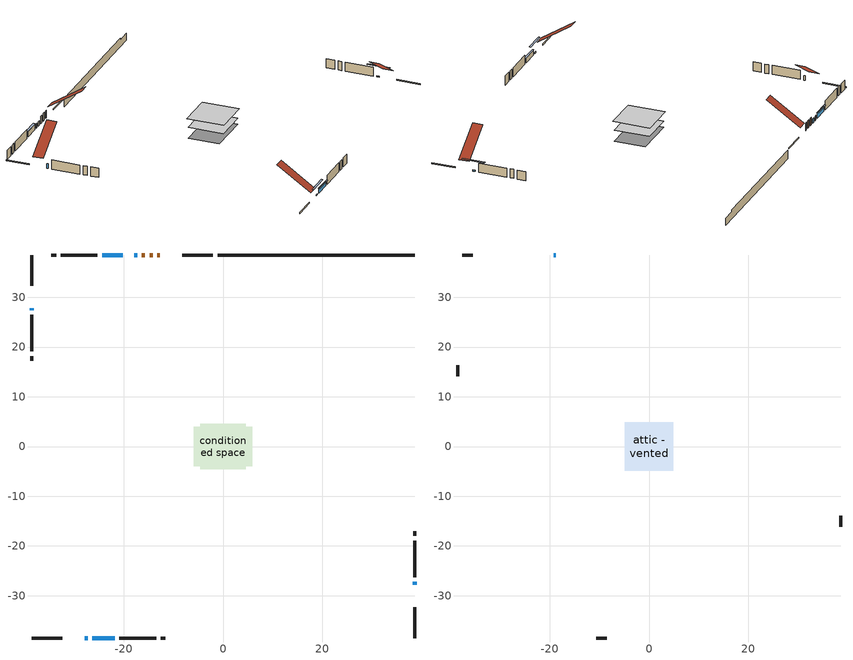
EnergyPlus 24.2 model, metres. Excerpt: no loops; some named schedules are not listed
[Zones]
conditioned space
 floor adiabatic (AdiabaticFloorConstruction): -4.57,-4.57 -4.57,4.57 4.57,4.57 4.57,-4.57 z0.86
 floor foundation (Slab1 construction): -5.89,-4.02 -5.89,4.02 5.89,4.02 5.89,-4.02 z-1.47
 wall outside (RimJoist1 construction): -2.03,38.52 -8.18,38.52 / -38.52,-38.52 -32.38,-38.52 / -38.52,38.52 -38.52,32.38 / 38.52,-38.52 38.52,-32.38 z0.86:1.16
 wall outside (AdiabaticWallConstruction 1): -12.7,38.52 -13.23,38.52 / -14.16,38.52 -14.78,38.52 / -15.71,38.52 -16.33,38.52 z0.86:2.89
 wall outside (AdiabaticWallConstruction): -17.26,38.52 -17.85,38.52 / -38.52,27.86 -38.52,27.42 z0.86:2.08; 38.52,-27.86 38.52,-27.23 / -27.86,-38.52 -27.23,-38.52 z0.86:1.19; -20.13,38.52 -24.32,38.52 z0.86:2.31; -26.3,-38.52 -21.78,-38.52 z0.86:2.03
 wall outside (Wall1 construction): -25.25,38.52 -32.63,38.52 / -20.85,-38.52 -13.47,-38.52 / -38.52,26.5 -38.52,19.11 / 38.52,-26.3 38.52,-18.92 z0.86:3.3
 wall outside (Wall2 construction): -33.56,38.52 -34.51,38.52 / -12.54,-38.52 -11.58,-38.52 / -38.52,18.19 -38.52,17.23 / 38.52,-17.99 38.52,-17.04 z0.86:3.3
 wall foundation (FoundationWall1 construction): -1.11,38.52,-1.47 -1.11,38.52,0.86 34.56,38.52,0.86 34.56,38.52,0.44 38.52,38.52,0.44 38.52,38.52,-1.47
 window (WindowConstruction 2): -17.26,38.52 -17.84,38.52 z0.86:2.08
 window (WindowConstruction 4): 38.52,-27.85 38.52,-27.23 z0.86:1.18
 window (WindowConstruction 5): -27.85,-38.52 -27.23,-38.52 z0.86:1.18
 window (WindowConstruction): -20.13,38.52 -24.32,38.52 z0.86:2.3
 window (WindowConstruction 1): -26.3,-38.52 -21.78,-38.52 z0.86:2.03
 window (WindowConstruction 3): -38.52,27.85 -38.52,27.43 z0.86:2.08
 door (Door): -12.7,38.52 -13.23,38.52 z0.86:2.89
 door (Door 1): -14.16,38.52 -14.78,38.52 z0.86:2.89
 door (Door 2): -15.71,38.52 -16.33,38.52 z0.86:2.89
 ceiling adiabatic (AdiabaticFloorConstruction): 4.57,-4.57 4.57,4.57 -4.57,4.57 -4.57,-4.57 z0.86
attic - vented
 floor to conditioned space (Floor1 construction Reversed): -4.86,-4.86 -4.86,4.86 4.86,4.86 4.86,-4.86 z3.3
 wall outside (AdiabaticWallConstruction): -18.77,38.52 -19.2,38.52 z0.86:2.08
 wall outside (Wall3 construction): -35.44,38.52 -37.59,38.52 / -10.65,-38.52 -8.51,-38.52 / -38.52,16.3 -38.52,14.15 / 38.52,-16.11 38.52,-13.96 z0.86:3.3
 window (WindowConstruction 6): -18.77,38.52 -19.2,38.52 z0.86:2.08
 roof outside (Roof1 construction): -11.77,38.52,3.3 -11.77,29.65,9.21 -9.1,29.65,9.21 -9.1,38.52,3.3; -28.78,-38.52,3.3 -28.78,-29.65,9.21 -31.45,-29.65,9.21 -31.45,-38.52,3.3; -38.52,28.78,3.3 -29.65,28.78,9.21 -29.65,31.45,9.21 -38.52,31.45,3.3; 38.52,-28.78,3.3 29.65,-28.78,9.21 29.65,-31.45,9.21 38.52,-31.45,3.3
shading: 38.52,-24.6 38.52,-30.48 38.93,-30.48 38.93,-24.6 z3.81; -24.6,-38.52 -30.48,-38.52 -30.48,-38.93 -24.6,-38.93 z3.81; -24.52,38.52 -19.93,38.52 -19.93,38.93 -24.52,38.93 z2.51; -21.58,-38.52 -26.5,-38.52 -26.5,-38.93 -21.58,-38.93 z2.23
[Building]
Building 1: Terrain=Suburbs
[Site:Location]
Mont Joli AP_QC: Latitude {deg}=48.61; Longitude {deg}=-68.21; Time Zone {hr}=-5; Elevation {m}=52; Keep Site Location Information=Yes
[Site:GroundTemperature:Shallow]
-0.843868, -3.04892, -3.2255, -2.1791, 2.02165, 6.20283, 9.82768, 12.1239, 12.319, 10.4514, 6.91898, 2.86606
[Site:WaterMainsTemperature]
Calculation Method=Schedule; Temperature Schedule=mains temperature schedule
[Material] Roughness=Rough; Thermal Absorptance=0.9
Name | Thickness {m} | Conductivity {W/m-K} | Density {kg/m3} | Specific Heat {J/kg-K} | Solar Absorptance | Visible Absorptance
asphalt or fiberglass shingles | 0.00635 | 0.162714 | 1121.4 | 1465.45 | 0.84 | 0.84
ceiling loosefill ins | 0.169333 | 0.0480833 | 16.02 | 1046.75 | 0.7 | 0.7
ceiling stud and cavity | 0.1397 | 0.0886449 | 65.682 | 1177.47 | 0.7 | 0.7
concrete 4.0 in. | 0.1016 | 1.803125 | 2242.8 | 837.4 | 0.7 | 0.7
concrete 8.0 in. | 0.2032 | 1.803125 | 2242.8 | 837.4 | 0.7 | 0.7
door material | 0.04445 | 0.0451087 | 512.64 | 1214.23 | 0.7 | 0.7
exterior vertical ins | 0.0186609 | 0.029427 | 32.04 | 1214.23 | 0.7 | 0.7
floor covering | 0.0127 | 0.0433444 | 54.468 | 1339.84 | 0.6 | 0.6
floor rigid ins; wall rigid ins 1 | 0.512978 | 0.029427 | 32.04 | 1214.23 | 0.7 | 0.7
floor stud and cavity | 0.1397 | 1.75129 | 37.0049 | 1207.88 | 0.7 | 0.7
furniture material conditioned space 1 | 0.1524 | 0.115458 | 640.8 | 1214.23 | 0.6 | 0.6
gypsum board | 0.0127 | 0.160291 | 801 | 837.4 | 0.6 | 0.6
gypsum board 1 | 0.0127 | 0.160291 | 801 | 837.4 | 0.7 | 0.7
osb sheathing 0.5 in. | 0.0127 | 0.115458 | 512.64 | 1214.23 | 0.7 | 0.7
osb sheathing 0.75 in. | 0.01905 | 0.115458 | 512.64 | 1214.23 | 0.7 | 0.7
osb sheathing 2.0 in. | 0.0508 | 0.115458 | 512.64 | 1214.23 | 0.7 | 0.7
rim joist rigid ins; wall rigid ins | 0.051816 | 0.029427 | 32.04 | 1214.23 | 0.7 | 0.7
rim joist stud and cavity | 0.0508 | 0.0360814 | 125.044 | 1163.47 | 0.6 | 0.6
wall stud and cavity | 0.1397 | 0.18114 | 139.0536 | 1170.24 | 0.7 | 0.7
wall stud and cavity 1 | 0.1397 | 0.1959 | 139.0536 | 1170.24 | 0.7 | 0.7
wall stud and cavity 2 | 0.0889 | 6.1454 | 50.32683 | 1063.81 | 0.6 | 0.6
wall stud and cavity 3 | 0.0889 | 0.380278 | 52.3479 | 1209.89 | 0.7 | 0.7
wall stud and cavity 4 | 0.0889 | 0.391764 | 83.0341 | 1211.67 | 0.7 | 0.7
wood siding | 0.0254 | 0.102417 | 544.68 | 1172.36 | 0.4 | 0.4
wood siding 1 | 0.00254 | 0.102417 | 544.68 | 1172.36 | 0.4 | 0.4
wood siding 2; wood siding 3; wood siding 4 | 0.0254 | 0.102417 | 544.68 | 1172.36 | 0.7 | 0.7
[WindowMaterial:SimpleGlazingSystem]
Name | U-Factor {W/m2-K} | Solar Heat Gain Coefficient
WindowMaterial | 1.31957 | 0.38
WindowMaterial 1 | 2.24508 | 0.39
WindowMaterial 2 | 2.97187 | 0.62
WindowMaterial 3 | 2.983789 | 0.6
WindowMaterial 4 | 2.50229 | 0.18
[Construction]
AdiabaticFloorConstruction: floor stud and cavity, floor rigid ins, osb sheathing 0.75 in., floor covering
AdiabaticWallConstruction: wood siding 3, wall rigid ins 1, wall stud and cavity 3, gypsum board
AdiabaticWallConstruction 1: wood siding 4, wall rigid ins 1, wall stud and cavity 3, gypsum board
Door; Door 1; Door 2: door material
Floor1 construction Reversed: gypsum board, ceiling stud and cavity, ceiling loosefill ins
FoundationWall1 construction: concrete 8.0 in., gypsum board 1
furniture construction conditioned space 1: furniture material conditioned space 1
PartitionWallConstruction: gypsum board, wall stud and cavity 4, gypsum board
RimJoist1 construction: wood siding 2, rim joist rigid ins, osb sheathing 2.0 in., rim joist stud and cavity
Roof1 construction: asphalt or fiberglass shingles
Slab1 construction: concrete 4.0 in.
Wall1 construction: wood siding, wall rigid ins, osb sheathing 0.5 in., wall stud and cavity, gypsum board
Wall2 construction: wood siding, wall rigid ins, osb sheathing 0.5 in., wall stud and cavity 1, gypsum board
Wall3 construction: wood siding 1, wall stud and cavity 2
WindowConstruction: WindowMaterial
WindowConstruction 1: WindowMaterial 1
WindowConstruction 2: WindowMaterial 2
WindowConstruction 3; WindowConstruction 6: WindowMaterial 3
WindowConstruction 4; WindowConstruction 5: WindowMaterial 4
[Zone] Multiplier=1; Part of Total Floor Area=Yes
Name | Volume {m3}
attic - vented | 85.1176
conditioned space | 450.9
[Space]
Name | Zone | Volume {m3}
attic - vented 1 | attic - vented | 85.1176
conditioned space 1 | conditioned space | 450.9
[ZoneInfiltration:EffectiveLeakageArea]
infil attic - vented 1: Zone or Space=attic - vented 1; Schedule=Always On Discrete; Effective Air Leakage Area {cm2}=3291.83; Stack Coefficient=0.000581048; Wind Coefficient=1.62864e-05
[ZoneMixing]
whole house fan mix: Zone or Space=attic - vented; Schedule=Always On Continuous; Design Flow Rate Calculation Method=Flow/Zone; Design Flow Rate {m3/s}=0; Source Zone or Space=conditioned space
[SurfaceProperty:ExposedFoundationPerimeter]
Slab1: Exposed Perimeter Calculation Method=TotalExposedPerimeter; Total Exposed Perimeter {m}=39.625
[InternalMass] Zone or ZoneList=conditioned space; Space or SpaceList=conditioned space 1
Name | Construction | Surface Area {m2}
furniture mass conditioned space 1 | furniture construction conditioned space 1 | 71.2959
partition wall mass | PartitionWallConstruction | 178.24
[Lights]
interior lighting: Zone or ZoneList or Space or SpaceList=conditioned space 1; Schedule=interior lighting schedule; Design Level Calculation Method=LightingLevel; Lighting Level {W}=343.2; Return Air Fraction=0; Fraction Radiant=0.6; Fraction Visible=0.2; Fraction Replaceable=1
[People]
occupants: Zone or ZoneList or Space or SpaceList=conditioned space 1; Number of People Schedule=occupants schedule; Number of People Calculation Method=People; Number of People=3; Fraction Radiant=0.314171; Sensible Heat Fraction=0.56303; Activity Level Schedule=occupants activity schedule; Carbon Dioxide Generation Rate {m3/s-W}=0; Enable ASHRAE 55 Comfort Warnings=No; Mean Radiant Temperature Calculation Type=EnclosureAveraged
[ElectricEquipment] Zone or ZoneList or Space or SpaceList=conditioned space 1; Design Level Calculation Method=EquipmentLevel
Name | Schedule | Design Level {W} | Fraction Latent | Fraction Radiant | Fraction Lost
clothes dryer | clothes dryer schedule | 140.772 | 0.015 | 0.081 | 0.85
clothes washer | clothes washer schedule | 32.1985 | 0.03 | 0.162 | 0.7
cooking range | cooking range schedule | 215.147 | 0.08 | 0.432 | 0.2
dishwasher | dishwasher schedule | 66.8632 | 0.3 | 0.18 | 0.4
fridge | fridge schedule | 72.9452 | 0 | 0.6 | 0
mech vent house fan | mech vent house fan schedule | 150 | 0 | 0 | 1
mech vent house fan cfis | mech vent house fan cfis schedule | 0 | 0 | 0 | 0
misc plug loads | misc plug loads schedule | 494.7 | 0.045 | 0.513 | 0.1
whole house fan | Always On Discrete | 0 | 0 | 0 | 1
[OtherEquipment] Zone or ZoneList or Space or SpaceList=conditioned space 1; Design Level Calculation Method=EquipmentLevel
Name | Fuel Type | Schedule | Design Level {W} | Fraction Latent | Fraction Radiant | Fraction Lost
clothes dryer 1 | Electricity | clothes dryer schedule | 0 | 0.015 | 0.081 | 0.85
cooking range 1 | Electricity | cooking range schedule | 0 | 0.08 | 0.432 | 0.2
general water use latent | None | general water use schedule | 62.594 | 1 | 0 | 0
general water use sensible | None | general water use schedule | -61.6891 | 0 | 0.6 | 0
mech vent house fan latent load | None | Always On Discrete | 0 | 1 | 0 | 0
mech vent house fan sensible load | None | Always On Discrete | 0 | 0 | 0 | 0
water heater energy adjustment1 | Electricity | Always On Discrete | 0.01 | 0 | 0 | 1
[ZoneInfiltration:DesignFlowRate] Zone or ZoneList or Space or SpaceList=conditioned space 1; Schedule=Always On Discrete; Design Flow Rate Calculation Method=Flow/Zone; Design Flow Rate {m3/s}=0
infil flow; natural vent flow; whole house fan flow
[ZoneControl:Thermostat]
conditioned space Thermostat: Zone or ZoneList=conditioned space; Control Type Schedule=conditioned space Thermostat Schedule; Control 1=conditioned space temperature setpoint; Temperature Difference Between Cutout And Setpoint {deltaC}=0
[ZoneHVAC:Baseboard:Convective:Electric]
electric baseboard: Availability Schedule=Always On Discrete; Heating Design Capacity {W}=8068.54; Efficiency=1
[AirLoopHVAC:UnitarySystem]
unit heater unitary system: Control Type=Load; Controlling Zone or Thermostat Location=conditioned space; Dehumidification Control Type=None; Availability Schedule=Always On Discrete; Supply Fan=unit heater supply fan; Fan Placement=BlowThrough; Supply Air Fan Operating Mode Schedule=unit heater auto fan schedule; Heating Coil=unit heater htg coil; DX Heating Coil Sizing Ratio=1; Use DOAS DX Cooling Coil=No; Minimum Supply Air Temperature {C}=2; Latent Load Control=SensibleOnlyLoadControl; Cooling Supply Air Flow Rate Method=None; Heating Supply Air Flow Rate Method=SupplyAirFlowRate; Heating Supply Air Flow Rate {m3/s}=0.00141584; No Load Supply Air Flow Rate Method=SupplyAirFlowRate; No Load Supply Air Flow Rate {m3/s}=0; No Load Supply Air Flow Rate Control Set To Low Speed=Yes; Maximum Supply Air Temperature {C}=48.8889; Maximum Outdoor Dry-Bulb Temperature for Supplemental Heater Operation {C}=21; Ancillary On-Cycle Electric Power {W}=0; Ancillary Off-Cycle Electric Power {W}=0
[Fan:SystemModel]
unit heater supply fan: Availability Schedule=Always On Discrete; Design Maximum Air Flow Rate {m3/s}=0.00141584; Speed Control Method=Discrete; Electric Power Minimum Flow Rate Fraction=0.2; Design Pressure Rise {Pa}=500; Motor Efficiency=1; Motor In Air Stream Fraction=1; Design Electric Power Consumption {W}=Autosize; Design Power Sizing Method=PowerPerFlow; Electric Power Per Unit Flow Rate {W/(m3/s)}=28251.7; Electric Power Per Unit Flow Rate Per Unit Pressure {W/((m3/s)-Pa)}=1.66667; Fan Total Efficiency=0.7; Motor Loss Radiative Fraction=0; Number of Speeds=1; Speed Flow Fraction 1=1; Speed Electric Power Fraction 1=1
[Coil:Heating:Fuel]
unit heater htg coil: Availability Schedule=Always On Discrete; Fuel Type=OtherFuel1; Burner Efficiency=0.3; Nominal Capacity {W}=0.293071; On Cycle Parasitic Electric Load {W}=0; Off Cycle Parasitic Fuel Load {W}=0
[Zone equipment]
conditioned space: electric baseboard, unit heater unitary system
[Foundation:Kiva]
Foundation Kiva 1: Initial Indoor Air Temperature {C}=21; Wall Height Above Grade {m}=0.860024; Wall Depth Below Slab {m}=0.2032; Custom Block Material Name 1=exterior vertical ins; Custom Block Depth 1 {m}=2.33001; Custom Block X Position 1 {m}=0.2159; Custom Block Z Position 1 {m}=0
[Foundation:Kiva:Settings]
Soil Conductivity {W/m-K}=0.849921; Soil Density {kg/m3}=1842.3; Soil Specific Heat {J/kg-K}=418.7; Ground Solar Absorptivity=0.9; Ground Thermal Absorptivity=0.9; Ground Surface Roughness {m}=0.03; Far-Field Width {m}=40; Deep-Ground Boundary Condition=ZeroFlux; Deep-Ground Depth {m}=40; Minimum Cell Dimension {m}=0.2; Maximum Cell Growth Coefficient=3; Simulation Timestep=Timestep
[Exterior:Lights]
exterior lighting: Schedule=exterior lighting schedule; Design Level {W}=75.6
[EnergyManagementSystem:GlobalVariable]
infil_program_Qfan
infil_program_Qinf
natural_vent_program_Qnv
natural_vent_program_Qwhf
[EnergyManagementSystem:Sensor]
Name | Output:Variable or Output:Meter Index Key | Output:Variable or Output:Meter
airflow_gain | infil flow | Infiltration Sensible Heat Gain Energy
airflow_gain_1 | natural vent flow | Infiltration Sensible Heat Gain Energy
airflow_gain_2 | whole house fan flow | Infiltration Sensible Heat Gain Energy
airflow_loss | infil flow | Infiltration Sensible Heat Loss Energy
airflow_loss_1 | natural vent flow | Infiltration Sensible Heat Loss Energy
airflow_loss_2 | whole house fan flow | Infiltration Sensible Heat Loss Energy
clg_load_cond |  | Cooling:EnergyTransfer:Zone:CONDITIONED SPACE
clg_sp_s; clg_sp_s_1 | cooling setpoint | Schedule Value
clothes_dryer_exhaust_0_sch_s | clothes dryer exhaust 0 schedule | Schedule Value
conditioned_space_clg_unmet_s | conditioned space | Zone Cooling Setpoint Not Met Time
conditioned_space_htg_unmet_s | conditioned space | Zone Heating Setpoint Not Met Time
cool_season | cooling season schedule | Schedule Value
fridge_tin_s | conditioned space | Zone Mean Air Temperature
htg_load_cond |  | Heating:EnergyTransfer:Zone:CONDITIONED SPACE
htg_sp_s; htg_sp_s_1 | heating setpoint | Schedule Value
ig_ee_conv | clothes dryer | Electric Equipment Convective Heating Energy
ig_ee_conv_2 | cooking range | Electric Equipment Convective Heating Energy
ig_ee_conv_4 | fridge | Electric Equipment Convective Heating Energy
ig_ee_conv_5 | misc plug loads | Electric Equipment Convective Heating Energy
ig_ee_conv_6 | whole house fan | Electric Equipment Convective Heating Energy
ig_ee_rad | clothes dryer | Electric Equipment Radiant Heating Energy
ig_ee_rad_2 | cooking range | Electric Equipment Radiant Heating Energy
ig_ee_rad_4 | fridge | Electric Equipment Radiant Heating Energy
ig_ee_rad_5 | misc plug loads | Electric Equipment Radiant Heating Energy
ig_ee_rad_6 | whole house fan | Electric Equipment Radiant Heating Energy
ig_lgt_conv | interior lighting | Lights Convective Heating Energy
ig_lgt_rad | interior lighting | Lights Radiant Heating Energy
ig_lgt_vis | interior lighting | Lights Visible Radiation Heating Energy
ig_oe_conv | clothes dryer 1 | Other Equipment Convective Heating Energy
ig_oe_conv_1 | cooking range 1 | Other Equipment Convective Heating Energy
ig_oe_conv_2 | general water use latent | Other Equipment Convective Heating Energy
ig_oe_conv_3 | general water use sensible | Other Equipment Convective Heating Energy
ig_oe_conv_4 | water heater energy adjustment1 | Other Equipment Convective Heating Energy
ig_oe_rad | clothes dryer 1 | Other Equipment Radiant Heating Energy
ig_oe_rad_1 | cooking range 1 | Other Equipment Radiant Heating Energy
ig_oe_rad_2 | general water use latent | Other Equipment Radiant Heating Energy
ig_oe_rad_3 | general water use sensible | Other Equipment Radiant Heating Energy
ig_oe_rad_4 | water heater energy adjustment1 | Other Equipment Radiant Heating Energy
ig_ppl_conv | occupants | People Convective Heating Energy
ig_ppl_rad | occupants | People Radiant Heating Energy
im_conv | furniture mass conditioned space 1 | Surface Inside Face Convection Heat Gain Energy
im_conv_1 | partition wall mass | Surface Inside Face Convection Heat Gain Energy
im_ig | furniture mass conditioned space 1 | Surface Inside Face Internal Gains Radiation Heat Gain Energy
im_ig_1 | partition wall mass | Surface Inside Face Internal Gains Radiation Heat Gain Energy
im_lgt | furniture mass conditioned space 1 | Surface Inside Face Lights Radiation Heat Gain Energy
im_lgt_1 | partition wall mass | Surface Inside Face Lights Radiation Heat Gain Energy
im_sol | furniture mass conditioned space 1 | Surface Inside Face Solar Radiation Heat Gain Energy
im_sol_1 | partition wall mass | Surface Inside Face Solar Radiation Heat Gain Energy
im_surf | furniture mass conditioned space 1 | Surface Inside Face Net Surface Thermal Radiation Heat Gain Energy
im_surf_1 | partition wall mass | Surface Inside Face Net Surface Thermal Radiation Heat Gain Energy
mv_conv | mech vent house fan | Electric Equipment Convective Heating Energy
mv_conv_1 | mech vent house fan cfis | Electric Equipment Convective Heating Energy
mv_conv_2 | mech vent house fan latent load | Other Equipment Convective Heating Energy
mv_conv_3 | mech vent house fan sensible load | Other Equipment Convective Heating Energy
mv_rad | mech vent house fan | Electric Equipment Radiant Heating Energy
mv_rad_1 | mech vent house fan cfis | Electric Equipment Radiant Heating Energy
mv_rad_2 | mech vent house fan latent load | Other Equipment Radiant Heating Energy
mv_rad_3 | mech vent house fan sensible load | Other Equipment Radiant Heating Energy
natural_vent_s | natural vent schedule | Schedule Value
out_pb_s |  | Site Outdoor Air Barometric Pressure
out_wt_s |  | Site Outdoor Air Humidity Ratio
site_vw_s |  | Site Wind Speed
ss_back_out | Window1 | Surface Window Shortwave from Zone Back Out Window Heat Transfer Rate
ss_back_out_1 | Window11 | Surface Window Shortwave from Zone Back Out Window Heat Transfer Rate
ss_back_out_2 | Window13 | Surface Window Shortwave from Zone Back Out Window Heat Transfer Rate
ss_back_out_3 | Window2 | Surface Window Shortwave from Zone Back Out Window Heat Transfer Rate
ss_back_out_4 | Window5 | Surface Window Shortwave from Zone Back Out Window Heat Transfer Rate
ss_back_out_5 | Window9 | Surface Window Shortwave from Zone Back Out Window Heat Transfer Rate
ss_conv | Door1 | Surface Inside Face Convection Heat Gain Energy
ss_conv_1 | Door2 | Surface Inside Face Convection Heat Gain Energy
ss_conv_2 | Door3 | Surface Inside Face Convection Heat Gain Energy
ss_conv_3 | Window1 | Surface Inside Face Convection Heat Gain Energy
ss_conv_4 | Window11 | Surface Inside Face Convection Heat Gain Energy
ss_conv_5 | Window13 | Surface Inside Face Convection Heat Gain Energy
ss_conv_6 | Window2 | Surface Inside Face Convection Heat Gain Energy
ss_conv_7 | Window5 | Surface Inside Face Convection Heat Gain Energy
ss_conv_8 | Window9 | Surface Inside Face Convection Heat Gain Energy
ss_ig | Door1 | Surface Inside Face Internal Gains Radiation Heat Gain Energy
ss_ig_1 | Door2 | Surface Inside Face Internal Gains Radiation Heat Gain Energy
ss_ig_2 | Door3 | Surface Inside Face Internal Gains Radiation Heat Gain Energy
ss_ig_3 | Window1 | Surface Inside Face Internal Gains Radiation Heat Gain Energy
ss_ig_4 | Window11 | Surface Inside Face Internal Gains Radiation Heat Gain Energy
ss_ig_5 | Window13 | Surface Inside Face Internal Gains Radiation Heat Gain Energy
ss_ig_6 | Window2 | Surface Inside Face Internal Gains Radiation Heat Gain Energy
ss_ig_7 | Window5 | Surface Inside Face Internal Gains Radiation Heat Gain Energy
ss_ig_8 | Window9 | Surface Inside Face Internal Gains Radiation Heat Gain Energy
ss_lgt | Door1 | Surface Inside Face Lights Radiation Heat Gain Energy
ss_lgt_1 | Door2 | Surface Inside Face Lights Radiation Heat Gain Energy
ss_lgt_2 | Door3 | Surface Inside Face Lights Radiation Heat Gain Energy
ss_sol | Door1 | Surface Inside Face Solar Radiation Heat Gain Energy
ss_sol_1 | Door2 | Surface Inside Face Solar Radiation Heat Gain Energy
ss_sol_2 | Door3 | Surface Inside Face Solar Radiation Heat Gain Energy
ss_surf | Door1 | Surface Inside Face Net Surface Thermal Radiation Heat Gain Energy
ss_surf_1 | Door2 | Surface Inside Face Net Surface Thermal Radiation Heat Gain Energy
ss_surf_2 | Door3 | Surface Inside Face Net Surface Thermal Radiation Heat Gain Energy
ss_surf_3 | Window1 | Surface Inside Face Net Surface Thermal Radiation Heat Gain Energy
ss_surf_4 | Window11 | Surface Inside Face Net Surface Thermal Radiation Heat Gain Energy
ss_surf_5 | Window13 | Surface Inside Face Net Surface Thermal Radiation Heat Gain Energy
ss_surf_6 | Window2 | Surface Inside Face Net Surface Thermal Radiation Heat Gain Energy
ss_surf_7 | Window5 | Surface Inside Face Net Surface Thermal Radiation Heat Gain Energy
ss_surf_8 | Window9 | Surface Inside Face Net Surface Thermal Radiation Heat Gain Energy
ss_trans_in | Window1 | Surface Window Transmitted Solar Radiation Rate
ss_trans_in_1 | Window11 | Surface Window Transmitted Solar Radiation Rate
ss_trans_in_2 | Window13 | Surface Window Transmitted Solar Radiation Rate
ss_trans_in_3 | Window2 | Surface Window Transmitted Solar Radiation Rate
ss_trans_in_4 | Window5 | Surface Window Transmitted Solar Radiation Rate
ss_trans_in_5 | Window9 | Surface Window Transmitted Solar Radiation Rate
ss_trans_out | Window1 | Surface Inside Face Initial Transmitted Diffuse Transmitted Out Window Solar Radiation Rate
ss_trans_out_1 | Window11 | Surface Inside Face Initial Transmitted Diffuse Transmitted Out Window Solar Radiation Rate
ss_trans_out_2 | Window13 | Surface Inside Face Initial Transmitted Diffuse Transmitted Out Window Solar Radiation Rate
ss_trans_out_3 | Window2 | Surface Inside Face Initial Transmitted Diffuse Transmitted Out Window Solar Radiation Rate
ss_trans_out_4 | Window5 | Surface Inside Face Initial Transmitted Diffuse Transmitted Out Window Solar Radiation Rate
ss_trans_out_5 | Window9 | Surface Inside Face Initial Transmitted Diffuse Transmitted Out Window Solar Radiation Rate
s_conv | Floor1 | Surface Inside Face Convection Heat Gain Energy
s_conv_1 | FoundationWall1 | Surface Inside Face Convection Heat Gain Energy
s_conv_10 | Wall1:180 | Surface Inside Face Convection Heat Gain Energy
s_conv_11 | Wall1:270 | Surface Inside Face Convection Heat Gain Energy
s_conv_12 | Wall1:90 | Surface Inside Face Convection Heat Gain Energy
s_conv_13 | Wall2:0 | Surface Inside Face Convection Heat Gain Energy
s_conv_14 | Wall2:180 | Surface Inside Face Convection Heat Gain Energy
s_conv_15 | Wall2:270 | Surface Inside Face Convection Heat Gain Energy
s_conv_16 | Wall2:90 | Surface Inside Face Convection Heat Gain Energy
s_conv_2 | inferred conditioned ceiling | Surface Inside Face Convection Heat Gain Energy
s_conv_3 | inferred conditioned floor | Surface Inside Face Convection Heat Gain Energy
s_conv_4 | RimJoist1:0 | Surface Inside Face Convection Heat Gain Energy
s_conv_5 | RimJoist1:180 | Surface Inside Face Convection Heat Gain Energy
s_conv_6 | RimJoist1:270 | Surface Inside Face Convection Heat Gain Energy
s_conv_7 | RimJoist1:90 | Surface Inside Face Convection Heat Gain Energy
s_conv_8 | Slab1 | Surface Inside Face Convection Heat Gain Energy
s_conv_9 | Wall1:0 | Surface Inside Face Convection Heat Gain Energy
s_ig | Floor1 | Surface Inside Face Internal Gains Radiation Heat Gain Energy
s_ig_1 | FoundationWall1 | Surface Inside Face Internal Gains Radiation Heat Gain Energy
s_ig_10 | Wall1:180 | Surface Inside Face Internal Gains Radiation Heat Gain Energy
s_ig_11 | Wall1:270 | Surface Inside Face Internal Gains Radiation Heat Gain Energy
s_ig_12 | Wall1:90 | Surface Inside Face Internal Gains Radiation Heat Gain Energy
s_ig_13 | Wall2:0 | Surface Inside Face Internal Gains Radiation Heat Gain Energy
s_ig_14 | Wall2:180 | Surface Inside Face Internal Gains Radiation Heat Gain Energy
s_ig_15 | Wall2:270 | Surface Inside Face Internal Gains Radiation Heat Gain Energy
s_ig_16 | Wall2:90 | Surface Inside Face Internal Gains Radiation Heat Gain Energy
s_ig_2 | inferred conditioned ceiling | Surface Inside Face Internal Gains Radiation Heat Gain Energy
